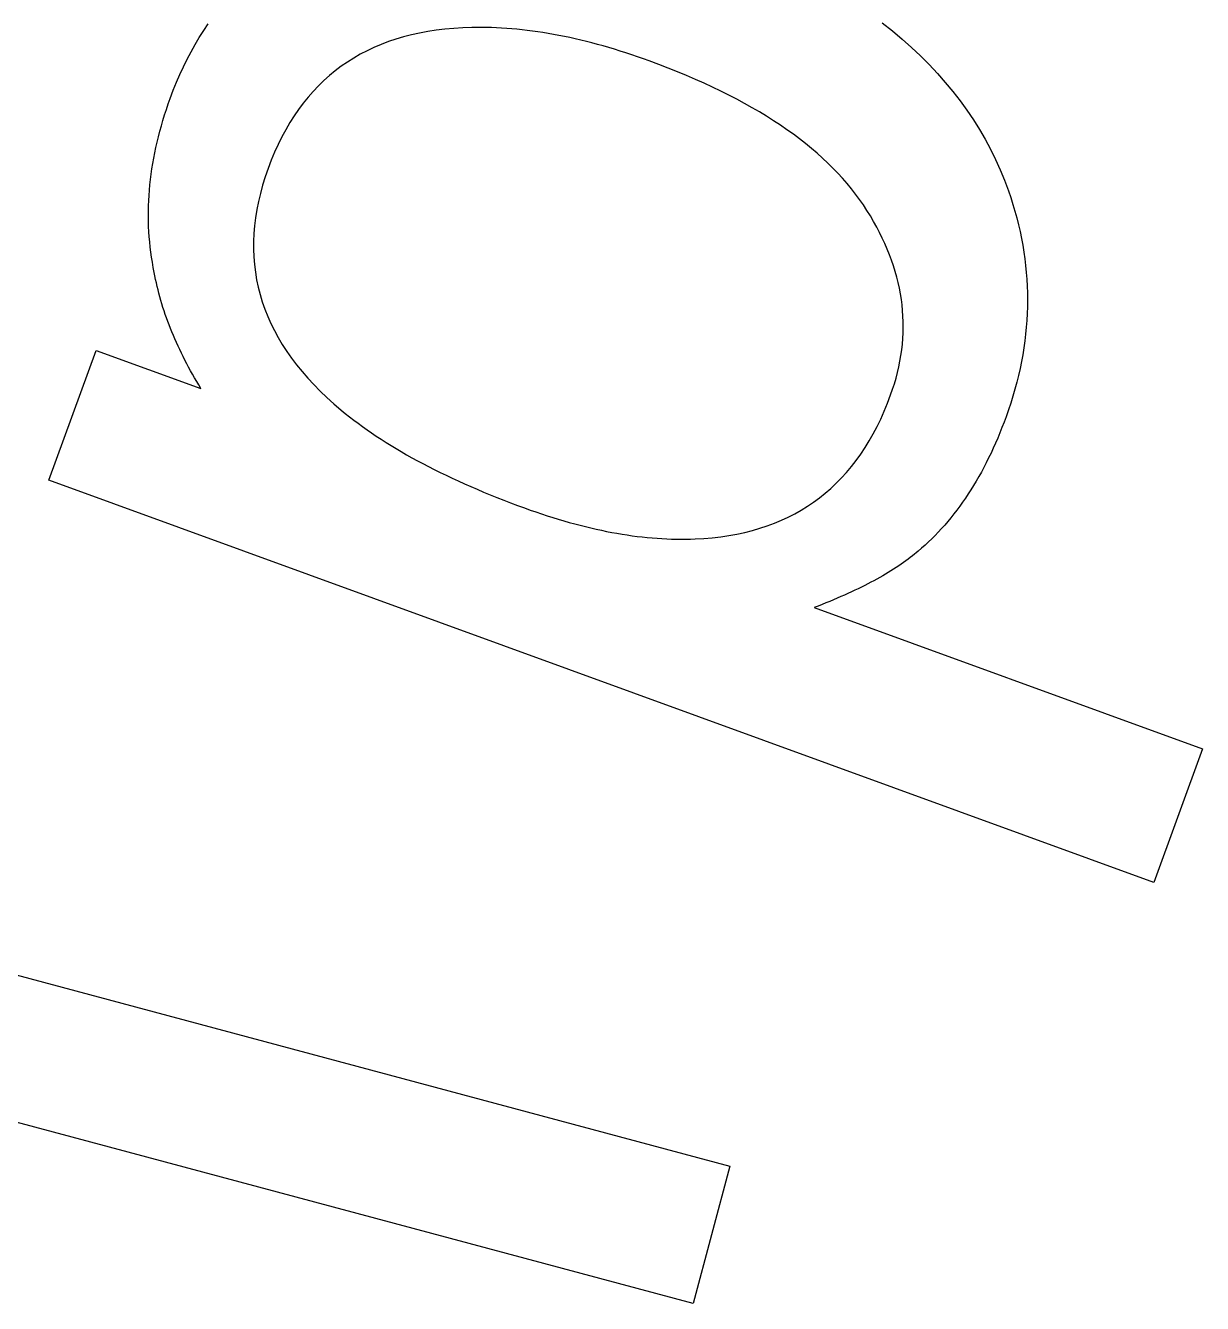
# Model space of a CAD drawing. Header units: metres. Extents: x -53 to 53, y -52 to 53.
# Drawn here: x -38.289 to -33.741, y 9.299 to 14.237 of the extents above; entities that cross this region are included whole.
import ezdxf

# ---------------------------------------------------------------- set-up
doc = ezdxf.new("R2010")
doc.units = ezdxf.units.M

msp = doc.modelspace()

# ---------------------------------------------------------------- linework, layer by layer
for p, q in [((-37.601, 14.2182), (-37.5835, 14.2445)), ((-36.6689, 14.2233), (-36.7023, 14.2193)), ((-36.6347, 14.2264), (-36.6689, 14.2233)), ((-36.5999, 14.2285), (-36.6347, 14.2264)), ((-36.5643, 14.2296), (-36.5999, 14.2285)), ((-36.5455, 14.2299), (-36.5643, 14.2296)), ((-36.5265, 14.23), (-36.5455, 14.2299)), ((-36.5075, 14.2298), (-36.5265, 14.23)), ((-36.4883, 14.2293), (-36.5075, 14.2298)), ((-36.469, 14.2286), (-36.4883, 14.2293)), ((-36.4496, 14.2276), (-36.469, 14.2286)), ((-36.4301, 14.2263), (-36.4496, 14.2276)), ((-36.4104, 14.2248), (-36.4301, 14.2263)), ((-36.3906, 14.223), (-36.4104, 14.2248)), ((-36.3707, 14.221), (-36.3906, 14.223)), ((-34.9787, 14.2479), (-34.9397, 14.2168)), ((-37.6341, 14.1638), (-37.6179, 14.1913)), ((-37.6179, 14.1913), (-37.601, 14.2182)), ((-36.8873, 14.1751), (-36.9155, 14.1644)), ((-36.8583, 14.1849), (-36.8873, 14.1751)), ((-36.8285, 14.1937), (-36.8583, 14.1849)), ((-36.7981, 14.2015), (-36.8285, 14.1937)), ((-36.7669, 14.2084), (-36.7981, 14.2015)), ((-36.7349, 14.2143), (-36.7669, 14.2084)), ((-36.7023, 14.2193), (-36.7349, 14.2143)), ((-36.3507, 14.2187), (-36.3707, 14.221)), ((-36.3305, 14.2161), (-36.3507, 14.2187)), ((-36.3103, 14.2132), (-36.3305, 14.2161)), ((-36.2899, 14.2101), (-36.3103, 14.2132)), ((-36.2693, 14.2067), (-36.2899, 14.2101)), ((-36.2487, 14.2031), (-36.2693, 14.2067)), ((-36.228, 14.1992), (-36.2487, 14.2031)), ((-36.2071, 14.195), (-36.228, 14.1992)), ((-36.1861, 14.1905), (-36.2071, 14.195)), ((-36.1649, 14.1858), (-36.1861, 14.1905)), ((-36.1437, 14.1809), (-36.1649, 14.1858)), ((-36.1223, 14.1756), (-36.1437, 14.1809)), ((-36.1008, 14.1701), (-36.1223, 14.1756)), ((-34.9397, 14.2168), (-34.9021, 14.185)), ((-34.9021, 14.185), (-34.8658, 14.1527)), ((-37.6647, 14.1072), (-37.6497, 14.1358)), ((-37.6497, 14.1358), (-37.6341, 14.1638)), ((-36.996, 14.1264), (-37.0213, 14.1118)), ((-36.9699, 14.14), (-36.996, 14.1264)), ((-36.9431, 14.1527), (-36.9699, 14.14)), ((-36.9155, 14.1644), (-36.9431, 14.1527)), ((-36.0792, 14.1643), (-36.1008, 14.1701)), ((-36.0574, 14.1583), (-36.0792, 14.1643)), ((-36.0356, 14.152), (-36.0574, 14.1583)), ((-36.0136, 14.1454), (-36.0356, 14.152)), ((-35.9915, 14.1386), (-36.0136, 14.1454)), ((-35.9693, 14.1315), (-35.9915, 14.1386)), ((-35.9469, 14.1241), (-35.9693, 14.1315)), ((-35.9244, 14.1165), (-35.9469, 14.1241)), ((-34.8658, 14.1527), (-34.831, 14.1199)), ((-37.6928, 14.0483), (-37.6791, 14.078)), ((-37.6791, 14.078), (-37.6647, 14.1072)), ((-37.0698, 14.0798), (-37.0929, 14.0623)), ((-37.0459, 14.0963), (-37.0698, 14.0798)), ((-37.0213, 14.1118), (-37.0459, 14.0963)), ((-35.9018, 14.1086), (-35.9244, 14.1165)), ((-35.8791, 14.1005), (-35.9018, 14.1086)), ((-35.842, 14.0867), (-35.8791, 14.1005)), ((-35.8056, 14.0727), (-35.842, 14.0867)), ((-34.831, 14.1199), (-34.7976, 14.0864)), ((-34.7976, 14.0864), (-34.7656, 14.0523)), ((-37.7059, 14.0181), (-37.6928, 14.0483)), ((-37.137, 14.0245), (-37.1579, 14.0042)), ((-37.1153, 14.0439), (-37.137, 14.0245)), ((-37.0929, 14.0623), (-37.1153, 14.0439)), ((-35.77, 14.0585), (-35.8056, 14.0727)), ((-35.735, 14.044), (-35.77, 14.0585)), ((-35.7008, 14.0293), (-35.735, 14.044)), ((-35.6673, 14.0144), (-35.7008, 14.0293)), ((-34.7656, 14.0523), (-34.735, 14.0177)), ((-37.7302, 13.9559), (-37.7184, 13.9872)), ((-37.7184, 13.9872), (-37.7059, 14.0181)), ((-37.1781, 13.9829), (-37.1976, 13.9606)), ((-37.1579, 14.0042), (-37.1781, 13.9829)), ((-35.6346, 13.9993), (-35.6673, 14.0144)), ((-35.6026, 13.9839), (-35.6346, 13.9993)), ((-35.5713, 13.9682), (-35.6026, 13.9839)), ((-34.735, 14.0177), (-34.7058, 13.9825)), ((-34.7058, 13.9825), (-34.678, 13.9467)), ((-37.745, 13.9133), (-37.7378, 13.9345)), ((-37.7378, 13.9345), (-37.7302, 13.9559)), ((-37.2163, 13.9374), (-37.2343, 13.9132)), ((-37.1976, 13.9606), (-37.2163, 13.9374)), ((-35.5407, 13.9524), (-35.5713, 13.9682)), ((-35.5108, 13.9363), (-35.5407, 13.9524)), ((-35.4817, 13.9199), (-35.5108, 13.9363)), ((-34.678, 13.9467), (-34.6516, 13.9103)), ((-37.7584, 13.8709), (-37.7519, 13.8921)), ((-37.7519, 13.8921), (-37.745, 13.9133)), ((-37.2516, 13.8881), (-37.2681, 13.862)), ((-37.2343, 13.9132), (-37.2516, 13.8881)), ((-35.4533, 13.9034), (-35.4817, 13.9199)), ((-35.4256, 13.8866), (-35.4533, 13.9034)), ((-35.3987, 13.8695), (-35.4256, 13.8866)), ((-34.6516, 13.9103), (-34.6266, 13.8734)), ((-37.7758, 13.8078), (-37.7704, 13.8288)), ((-37.7704, 13.8288), (-37.7646, 13.8498)), ((-37.7646, 13.8498), (-37.7584, 13.8709)), ((-37.284, 13.8349), (-37.299, 13.8069)), ((-37.2681, 13.862), (-37.284, 13.8349)), ((-35.3725, 13.8523), (-35.3987, 13.8695)), ((-35.347, 13.8348), (-35.3725, 13.8523)), ((-35.3222, 13.817), (-35.347, 13.8348)), ((-34.6266, 13.8734), (-34.603, 13.8359)), ((-34.603, 13.8359), (-34.5809, 13.7977)), ((-37.7857, 13.766), (-37.7809, 13.7869)), ((-37.7809, 13.7869), (-37.7758, 13.8078)), ((-37.3134, 13.7779), (-37.327, 13.7479)), ((-37.299, 13.8069), (-37.3134, 13.7779)), ((-35.2982, 13.7991), (-35.3222, 13.817)), ((-35.2749, 13.7809), (-35.2982, 13.7991)), ((-35.2523, 13.7624), (-35.2749, 13.7809)), ((-34.5809, 13.7977), (-34.5601, 13.759)), ((-37.7941, 13.7245), (-37.79, 13.7453)), ((-37.79, 13.7453), (-37.7857, 13.766)), ((-37.327, 13.7479), (-37.3398, 13.717)), ((-35.2304, 13.7438), (-35.2523, 13.7624)), ((-35.2093, 13.7249), (-35.2304, 13.7438)), ((-34.5601, 13.759), (-34.5407, 13.7198)), ((-37.804, 13.6627), (-37.801, 13.6832)), ((-37.801, 13.6832), (-37.7977, 13.7039)), ((-37.7977, 13.7039), (-37.7941, 13.7245)), ((-37.352, 13.6852), (-37.3632, 13.6528)), ((-37.3398, 13.717), (-37.352, 13.6852)), ((-35.1889, 13.7057), (-35.2093, 13.7249)), ((-35.1692, 13.6863), (-35.1889, 13.7057)), ((-35.1503, 13.6667), (-35.1692, 13.6863)), ((-34.5407, 13.7198), (-34.5228, 13.6799)), ((-34.5228, 13.6799), (-34.5062, 13.6395)), ((-37.8088, 13.6218), (-37.8065, 13.6422)), ((-37.8065, 13.6422), (-37.804, 13.6627)), ((-37.3632, 13.6528), (-37.3732, 13.6207)), ((-35.132, 13.6469), (-35.1503, 13.6667)), ((-35.1145, 13.6268), (-35.132, 13.6469)), ((-34.5062, 13.6395), (-34.4911, 13.5984)), ((-37.8133, 13.5608), (-37.8122, 13.5811)), ((-37.8122, 13.5811), (-37.8107, 13.6014)), ((-37.8107, 13.6014), (-37.8088, 13.6218)), ((-37.3819, 13.5888), (-37.3894, 13.5571)), ((-37.3732, 13.6207), (-37.3819, 13.5888)), ((-35.0978, 13.6065), (-35.1145, 13.6268)), ((-35.0817, 13.586), (-35.0978, 13.6065)), ((-35.0664, 13.5652), (-35.0817, 13.586)), ((-34.4911, 13.5984), (-34.4822, 13.5723)), ((-37.8146, 13.5205), (-37.8141, 13.5406)), ((-37.8141, 13.5406), (-37.8133, 13.5608)), ((-37.3894, 13.5571), (-37.3957, 13.5258)), ((-35.0518, 13.5442), (-35.0664, 13.5652)), ((-35.0379, 13.5229), (-35.0518, 13.5442)), ((-34.4822, 13.5723), (-34.4739, 13.5461)), ((-34.4739, 13.5461), (-34.4662, 13.5199)), ((-37.8146, 13.5004), (-37.8146, 13.5205)), ((-37.8144, 13.4804), (-37.8146, 13.5004)), ((-37.4007, 13.4947), (-37.4045, 13.4638)), ((-37.3957, 13.5258), (-37.4007, 13.4947)), ((-35.0247, 13.5016), (-35.0379, 13.5229)), ((-35.0122, 13.4802), (-35.0247, 13.5016)), ((-34.4662, 13.5199), (-34.459, 13.4936)), ((-34.459, 13.4936), (-34.4524, 13.4674)), ((-37.8137, 13.4604), (-37.8144, 13.4804)), ((-37.8127, 13.4405), (-37.8137, 13.4604)), ((-37.8114, 13.4207), (-37.8127, 13.4405)), ((-37.4071, 13.4332), (-37.4084, 13.4029)), ((-37.4045, 13.4638), (-37.4071, 13.4332)), ((-35.0003, 13.4588), (-35.0122, 13.4802)), ((-34.9891, 13.4374), (-35.0003, 13.4588)), ((-34.9785, 13.4159), (-34.9891, 13.4374)), ((-34.4524, 13.4674), (-34.4464, 13.4411)), ((-34.4464, 13.4411), (-34.4409, 13.4148)), ((-37.8097, 13.4009), (-37.8114, 13.4207)), ((-37.8076, 13.3811), (-37.8097, 13.4009)), ((-37.4084, 13.4029), (-37.4085, 13.3728)), ((-34.9686, 13.3945), (-34.9785, 13.4159)), ((-34.9593, 13.373), (-34.9686, 13.3945)), ((-34.4409, 13.4148), (-34.436, 13.3885)), ((-34.436, 13.3885), (-34.4317, 13.3622)), ((-37.8052, 13.3615), (-37.8076, 13.3811)), ((-37.8024, 13.3419), (-37.8052, 13.3615)), ((-37.7993, 13.3223), (-37.8024, 13.3419)), ((-37.4085, 13.3728), (-37.4074, 13.3429)), ((-37.4074, 13.3429), (-37.405, 13.3134)), ((-34.9507, 13.3515), (-34.9593, 13.373)), ((-34.9427, 13.33), (-34.9507, 13.3515)), ((-34.4317, 13.3622), (-34.428, 13.3358)), ((-34.428, 13.3358), (-34.4248, 13.3095)), ((-37.7958, 13.3029), (-37.7993, 13.3223)), ((-37.7919, 13.2834), (-37.7958, 13.3029)), ((-37.405, 13.3134), (-37.4014, 13.284)), ((-37.4014, 13.284), (-37.3965, 13.255)), ((-34.9354, 13.3085), (-34.9427, 13.33)), ((-34.9287, 13.287), (-34.9354, 13.3085)), ((-34.9227, 13.2655), (-34.9287, 13.287)), ((-34.4248, 13.3095), (-34.4223, 13.2831)), ((-37.7894, 13.27), (-37.7919, 13.2834)), ((-37.7867, 13.2565), (-37.7894, 13.27)), ((-37.7837, 13.243), (-37.7867, 13.2565)), ((-37.7807, 13.2295), (-37.7837, 13.243)), ((-37.3965, 13.255), (-37.3904, 13.2262)), ((-34.9173, 13.2439), (-34.9227, 13.2655)), ((-34.9126, 13.2223), (-34.9173, 13.2439)), ((-34.4223, 13.2831), (-34.4203, 13.2567)), ((-34.4203, 13.2567), (-34.4188, 13.2303)), ((-37.7774, 13.216), (-37.7807, 13.2295)), ((-37.7739, 13.2025), (-37.7774, 13.216)), ((-37.7703, 13.1889), (-37.7739, 13.2025)), ((-37.7665, 13.1754), (-37.7703, 13.1889)), ((-37.3904, 13.2262), (-37.3831, 13.1976)), ((-37.3831, 13.1976), (-37.3745, 13.1693)), ((-34.9085, 13.2008), (-34.9126, 13.2223)), ((-34.905, 13.1792), (-34.9085, 13.2008)), ((-34.4188, 13.2303), (-34.4179, 13.2039)), ((-34.4179, 13.2039), (-34.4177, 13.1774)), ((-37.7625, 13.1619), (-37.7665, 13.1754)), ((-37.7583, 13.1483), (-37.7625, 13.1619)), ((-37.7539, 13.1348), (-37.7583, 13.1483)), ((-37.3745, 13.1693), (-37.3647, 13.1413)), ((-37.3647, 13.1413), (-37.3537, 13.1134)), ((-34.9023, 13.1575), (-34.905, 13.1792)), ((-34.9001, 13.1359), (-34.9023, 13.1575)), ((-34.8987, 13.1143), (-34.9001, 13.1359)), ((-34.418, 13.1509), (-34.4188, 13.1245)), ((-34.4177, 13.1774), (-34.418, 13.1509)), ((-37.7493, 13.1212), (-37.7539, 13.1348)), ((-37.7446, 13.1077), (-37.7493, 13.1212)), ((-37.7397, 13.0941), (-37.7446, 13.1077)), ((-37.7346, 13.0805), (-37.7397, 13.0941)), ((-37.3537, 13.1134), (-37.3414, 13.0859)), ((-34.8979, 13.0926), (-34.8987, 13.1143)), ((-34.8977, 13.0709), (-34.8979, 13.0926)), ((-34.4202, 13.0979), (-34.4222, 13.0714)), ((-34.4188, 13.1245), (-34.4202, 13.0979)), ((-37.7293, 13.0669), (-37.7346, 13.0805)), ((-37.7238, 13.0533), (-37.7293, 13.0669)), ((-37.7182, 13.0397), (-37.7238, 13.0533)), ((-37.7124, 13.0261), (-37.7182, 13.0397)), ((-37.3414, 13.0859), (-37.3279, 13.0586)), ((-37.3279, 13.0586), (-37.3132, 13.0316)), ((-34.8993, 13.0275), (-34.8982, 13.0492)), ((-34.8982, 13.0492), (-34.8977, 13.0709)), ((-34.4248, 13.0449), (-34.428, 13.0183)), ((-34.4222, 13.0714), (-34.4248, 13.0449)), ((-37.7063, 13.0125), (-37.7124, 13.0261)), ((-37.7001, 12.9988), (-37.7063, 13.0125)), ((-37.6938, 12.9852), (-37.7001, 12.9988)), ((-37.3132, 13.0316), (-37.2972, 13.0048)), ((-37.2972, 13.0048), (-37.28, 12.9783)), ((-34.9035, 12.9841), (-34.9011, 13.0058)), ((-34.9011, 13.0058), (-34.8993, 13.0275)), ((-34.4317, 12.9917), (-34.436, 12.9651)), ((-34.428, 13.0183), (-34.4317, 12.9917)), ((-38.1992, 12.4803), (-38.0165, 12.9821)), ((-38.0165, 12.9821), (-37.6115, 12.8347)), ((-37.6872, 12.9716), (-37.6938, 12.9852)), ((-37.6805, 12.9579), (-37.6872, 12.9716)), ((-37.6735, 12.9442), (-37.6805, 12.9579)), ((-37.6664, 12.9306), (-37.6735, 12.9442)), ((-37.28, 12.9783), (-37.2615, 12.9521)), ((-37.2615, 12.9521), (-37.2418, 12.9261)), ((-34.9147, 12.9188), (-34.9103, 12.9405)), ((-34.9103, 12.9405), (-34.9066, 12.9623)), ((-34.9066, 12.9623), (-34.9035, 12.9841)), ((-34.4408, 12.9385), (-34.4463, 12.9119)), ((-34.436, 12.9651), (-34.4408, 12.9385)), ((-37.6591, 12.9169), (-37.6664, 12.9306)), ((-37.6517, 12.9032), (-37.6591, 12.9169)), ((-37.644, 12.8895), (-37.6517, 12.9032)), ((-37.6362, 12.8758), (-37.644, 12.8895)), ((-37.2418, 12.9261), (-37.2209, 12.9003)), ((-37.2209, 12.9003), (-37.1987, 12.8748)), ((-34.9254, 12.8751), (-34.9197, 12.8969)), ((-34.9197, 12.8969), (-34.9147, 12.9188)), ((-34.4463, 12.9119), (-34.4523, 12.8853)), ((-37.6281, 12.8621), (-37.6362, 12.8758)), ((-37.6199, 12.8484), (-37.6281, 12.8621)), ((-37.6115, 12.8347), (-37.6199, 12.8484)), ((-37.1987, 12.8748), (-37.1753, 12.8496)), ((-37.1753, 12.8496), (-37.1507, 12.8246)), ((-34.9387, 12.8315), (-34.9317, 12.8533)), ((-34.9317, 12.8533), (-34.9254, 12.8751)), ((-34.4589, 12.8586), (-34.466, 12.8319)), ((-34.4523, 12.8853), (-34.4589, 12.8586)), ((-37.1507, 12.8246), (-37.1248, 12.7999)), ((-37.1248, 12.7999), (-37.0977, 12.7754)), ((-34.9585, 12.7777), (-34.9464, 12.8096)), ((-34.9464, 12.8096), (-34.9387, 12.8315)), ((-34.4738, 12.8052), (-34.4821, 12.7785)), ((-34.466, 12.8319), (-34.4738, 12.8052)), ((-37.0977, 12.7754), (-37.0694, 12.7512)), ((-37.0694, 12.7512), (-37.0537, 12.7383)), ((-34.9847, 12.7168), (-34.9713, 12.7468)), ((-34.9713, 12.7468), (-34.9585, 12.7777)), ((-34.491, 12.7517), (-34.5004, 12.725)), ((-34.4821, 12.7785), (-34.491, 12.7517)), ((-37.0537, 12.7383), (-37.0377, 12.7255)), ((-37.0377, 12.7255), (-37.0213, 12.7128)), ((-37.0213, 12.7128), (-37.0045, 12.7002)), ((-37.0045, 12.7002), (-36.9874, 12.6877)), ((-34.9989, 12.6877), (-34.9847, 12.7168)), ((-34.5082, 12.7041), (-34.5161, 12.6835)), ((-34.5004, 12.725), (-34.5082, 12.7041)), ((-36.9874, 12.6877), (-36.9699, 12.6753)), ((-36.9699, 12.6753), (-36.9521, 12.6629)), ((-36.9521, 12.6629), (-36.9339, 12.6507)), ((-36.9339, 12.6507), (-36.9153, 12.6385)), ((-35.0291, 12.6324), (-35.0137, 12.6596)), ((-35.0137, 12.6596), (-34.9989, 12.6877)), ((-34.5325, 12.6433), (-34.541, 12.6237)), ((-34.5242, 12.6633), (-34.5325, 12.6433)), ((-34.5161, 12.6835), (-34.5242, 12.6633)), ((-36.9153, 12.6385), (-36.8964, 12.6264)), ((-36.8964, 12.6264), (-36.8771, 12.6144)), ((-36.8771, 12.6144), (-36.8575, 12.6025)), ((-36.8575, 12.6025), (-36.8374, 12.5907)), ((-35.0621, 12.5809), (-35.0453, 12.6062)), ((-35.0453, 12.6062), (-35.0291, 12.6324)), ((-34.5497, 12.6043), (-34.5585, 12.5852)), ((-34.541, 12.6237), (-34.5497, 12.6043)), ((-36.8374, 12.5907), (-36.8171, 12.579)), ((-36.8171, 12.579), (-36.7963, 12.5674)), ((-36.7963, 12.5674), (-36.7752, 12.5558)), ((-36.7752, 12.5558), (-36.7538, 12.5443)), ((-36.7538, 12.5443), (-36.7319, 12.533)), ((-35.0978, 12.5331), (-35.0796, 12.5565)), ((-35.0796, 12.5565), (-35.0621, 12.5809)), ((-34.5768, 12.548), (-34.5862, 12.5299)), ((-34.5676, 12.5665), (-34.5768, 12.548)), ((-34.5585, 12.5852), (-34.5676, 12.5665)), ((-36.7319, 12.533), (-36.7097, 12.5217)), ((-36.7097, 12.5217), (-36.6872, 12.5105)), ((-36.6872, 12.5105), (-36.6643, 12.4994)), ((-36.6643, 12.4994), (-36.641, 12.4884)), ((-35.1362, 12.4891), (-35.1167, 12.5106)), ((-35.1167, 12.5106), (-35.0978, 12.5331)), ((-34.6056, 12.4944), (-34.6156, 12.4772)), ((-34.5958, 12.512), (-34.6056, 12.4944)), ((-34.5862, 12.5299), (-34.5958, 12.512)), ((-33.9292, 10.9261), (-38.1992, 12.4803)), ((-36.641, 12.4884), (-36.6173, 12.4775)), ((-36.6173, 12.4775), (-36.5933, 12.4666)), ((-36.5933, 12.4666), (-36.569, 12.4559)), ((-36.569, 12.4559), (-36.5442, 12.4452)), ((-36.5442, 12.4452), (-36.5191, 12.4346)), ((-35.1988, 12.4301), (-35.1773, 12.4488)), ((-35.1773, 12.4488), (-35.1564, 12.4685)), ((-35.1564, 12.4685), (-35.1362, 12.4891)), ((-34.6257, 12.4602), (-34.6361, 12.4435)), ((-34.6156, 12.4772), (-34.6257, 12.4602)), ((-36.5191, 12.4346), (-36.4937, 12.4242)), ((-36.4937, 12.4242), (-36.4679, 12.4138)), ((-36.4679, 12.4138), (-36.4417, 12.4035)), ((-36.4417, 12.4035), (-36.4151, 12.3933)), ((-35.2675, 12.3795), (-35.244, 12.3954)), ((-35.244, 12.3954), (-35.2211, 12.4123)), ((-35.2211, 12.4123), (-35.1988, 12.4301)), ((-34.6682, 12.3954), (-34.6793, 12.3799)), ((-34.6573, 12.4111), (-34.6682, 12.3954)), ((-34.6466, 12.4272), (-34.6573, 12.4111)), ((-34.6361, 12.4435), (-34.6466, 12.4272)), ((-36.4151, 12.3933), (-36.3882, 12.3831)), ((-36.3882, 12.3831), (-36.361, 12.3731)), ((-36.361, 12.3731), (-36.3389, 12.3652)), ((-36.3389, 12.3652), (-36.317, 12.3576)), ((-36.317, 12.3576), (-36.2953, 12.3502)), ((-36.2953, 12.3502), (-36.2736, 12.3431)), ((-35.3423, 12.3374), (-35.3167, 12.3505)), ((-35.3167, 12.3505), (-35.2918, 12.3645)), ((-35.2918, 12.3645), (-35.2675, 12.3795)), ((-34.702, 12.3499), (-34.7137, 12.3353)), ((-34.6906, 12.3647), (-34.702, 12.3499)), ((-34.6793, 12.3799), (-34.6906, 12.3647)), ((-36.2736, 12.3431), (-36.2521, 12.3362)), ((-36.2521, 12.3362), (-36.2307, 12.3297)), ((-36.2307, 12.3297), (-36.2095, 12.3234)), ((-36.2095, 12.3234), (-36.1883, 12.3174)), ((-36.1883, 12.3174), (-36.1673, 12.3116)), ((-36.1673, 12.3116), (-36.1465, 12.3061)), ((-36.1465, 12.3061), (-36.1257, 12.3008)), ((-36.1257, 12.3008), (-36.1051, 12.2959)), ((-35.4515, 12.2944), (-35.4232, 12.3038)), ((-35.4232, 12.3038), (-35.3955, 12.314)), ((-35.3955, 12.314), (-35.3686, 12.3253)), ((-35.3686, 12.3253), (-35.3423, 12.3374)), ((-34.7375, 12.3071), (-34.7497, 12.2934)), ((-34.7255, 12.3211), (-34.7375, 12.3071)), ((-34.7137, 12.3353), (-34.7255, 12.3211)), ((-36.1051, 12.2959), (-36.0846, 12.2912)), ((-36.0846, 12.2912), (-36.0643, 12.2868)), ((-36.0643, 12.2868), (-36.0441, 12.2826)), ((-36.0441, 12.2826), (-36.024, 12.2787)), ((-36.024, 12.2787), (-36.004, 12.2751)), ((-36.004, 12.2751), (-35.9841, 12.2717)), ((-35.9841, 12.2717), (-35.9644, 12.2686)), ((-35.9644, 12.2686), (-35.9449, 12.2658)), ((-35.9449, 12.2658), (-35.9254, 12.2633)), ((-35.9254, 12.2633), (-35.9061, 12.261)), ((-35.9061, 12.261), (-35.8869, 12.259)), ((-35.8869, 12.259), (-35.8678, 12.2572)), ((-35.8678, 12.2572), (-35.8489, 12.2558)), ((-35.8489, 12.2558), (-35.8301, 12.2545)), ((-35.8301, 12.2545), (-35.8114, 12.2536)), ((-35.8114, 12.2536), (-35.7929, 12.2529)), ((-35.7929, 12.2529), (-35.7745, 12.2525)), ((-35.7745, 12.2525), (-35.7562, 12.2524)), ((-35.7562, 12.2524), (-35.738, 12.2525)), ((-35.738, 12.2525), (-35.72, 12.2529)), ((-35.72, 12.2529), (-35.7021, 12.2536)), ((-35.7021, 12.2536), (-35.6684, 12.2554)), ((-35.6684, 12.2554), (-35.6354, 12.2581)), ((-35.6354, 12.2581), (-35.6031, 12.2618)), ((-35.6031, 12.2618), (-35.5714, 12.2665)), ((-35.5714, 12.2665), (-35.5404, 12.2721)), ((-35.5404, 12.2721), (-35.5101, 12.2786)), ((-35.5101, 12.2786), (-35.4804, 12.286)), ((-35.4804, 12.286), (-35.4515, 12.2944)), ((-34.7874, 12.2543), (-34.8004, 12.2418)), ((-34.7747, 12.267), (-34.7874, 12.2543)), ((-34.7621, 12.2801), (-34.7747, 12.267)), ((-34.7497, 12.2934), (-34.7621, 12.2801)), ((-34.8403, 12.2062), (-34.8621, 12.1884)), ((-34.8268, 12.2178), (-34.8403, 12.2062)), ((-34.8135, 12.2296), (-34.8268, 12.2178)), ((-34.8004, 12.2418), (-34.8135, 12.2296)), ((-34.9153, 12.1493), (-34.925, 12.1429)), ((-34.9059, 12.1558), (-34.9153, 12.1493)), ((-34.8966, 12.1623), (-34.9059, 12.1558)), ((-34.8876, 12.1688), (-34.8966, 12.1623)), ((-34.8789, 12.1753), (-34.8876, 12.1688)), ((-34.8704, 12.1818), (-34.8789, 12.1753)), ((-34.8621, 12.1884), (-34.8704, 12.1818)), ((-34.9879, 12.1046), (-34.9992, 12.0983)), ((-34.9768, 12.111), (-34.9879, 12.1046)), ((-34.966, 12.1173), (-34.9768, 12.111)), ((-34.9554, 12.1237), (-34.966, 12.1173)), ((-34.945, 12.1301), (-34.9554, 12.1237)), ((-34.9349, 12.1364), (-34.945, 12.1301)), ((-34.925, 12.1429), (-34.9349, 12.1364)), ((-35.0848, 12.0548), (-35.0979, 12.0486)), ((-35.0719, 12.0609), (-35.0848, 12.0548)), ((-35.0592, 12.0671), (-35.0719, 12.0609)), ((-35.0467, 12.0733), (-35.0592, 12.0671)), ((-35.0345, 12.0795), (-35.0467, 12.0733)), ((-35.0225, 12.0858), (-35.0345, 12.0795)), ((-35.0107, 12.0921), (-35.0225, 12.0858)), ((-34.9992, 12.0983), (-35.0107, 12.0921)), ((-35.2114, 12.0002), (-35.2267, 11.9942)), ((-35.1964, 12.0061), (-35.2114, 12.0002)), ((-35.1817, 12.0121), (-35.1964, 12.0061)), ((-35.1671, 12.0182), (-35.1817, 12.0121)), ((-35.1528, 12.0242), (-35.1671, 12.0182)), ((-35.1387, 12.0303), (-35.1528, 12.0242)), ((-35.1249, 12.0364), (-35.1387, 12.0303)), ((-35.1113, 12.0425), (-35.1249, 12.0364)), ((-35.0979, 12.0486), (-35.1113, 12.0425)), ((-35.2267, 11.9942), (-35.2421, 11.9882)), ((-35.2421, 11.9882), (-33.7414, 11.442)), ((-33.7414, 11.442), (-33.9292, 10.9261)), ((-39.8953, 10.9889), (-35.5679, 9.82935)), ((-35.71, 9.29907), (-40.0373, 10.4586)), ((-35.5679, 9.82935), (-35.71, 9.29907))]:
    msp.add_line(p, q)

doc.saveas('drawing.dxf')
